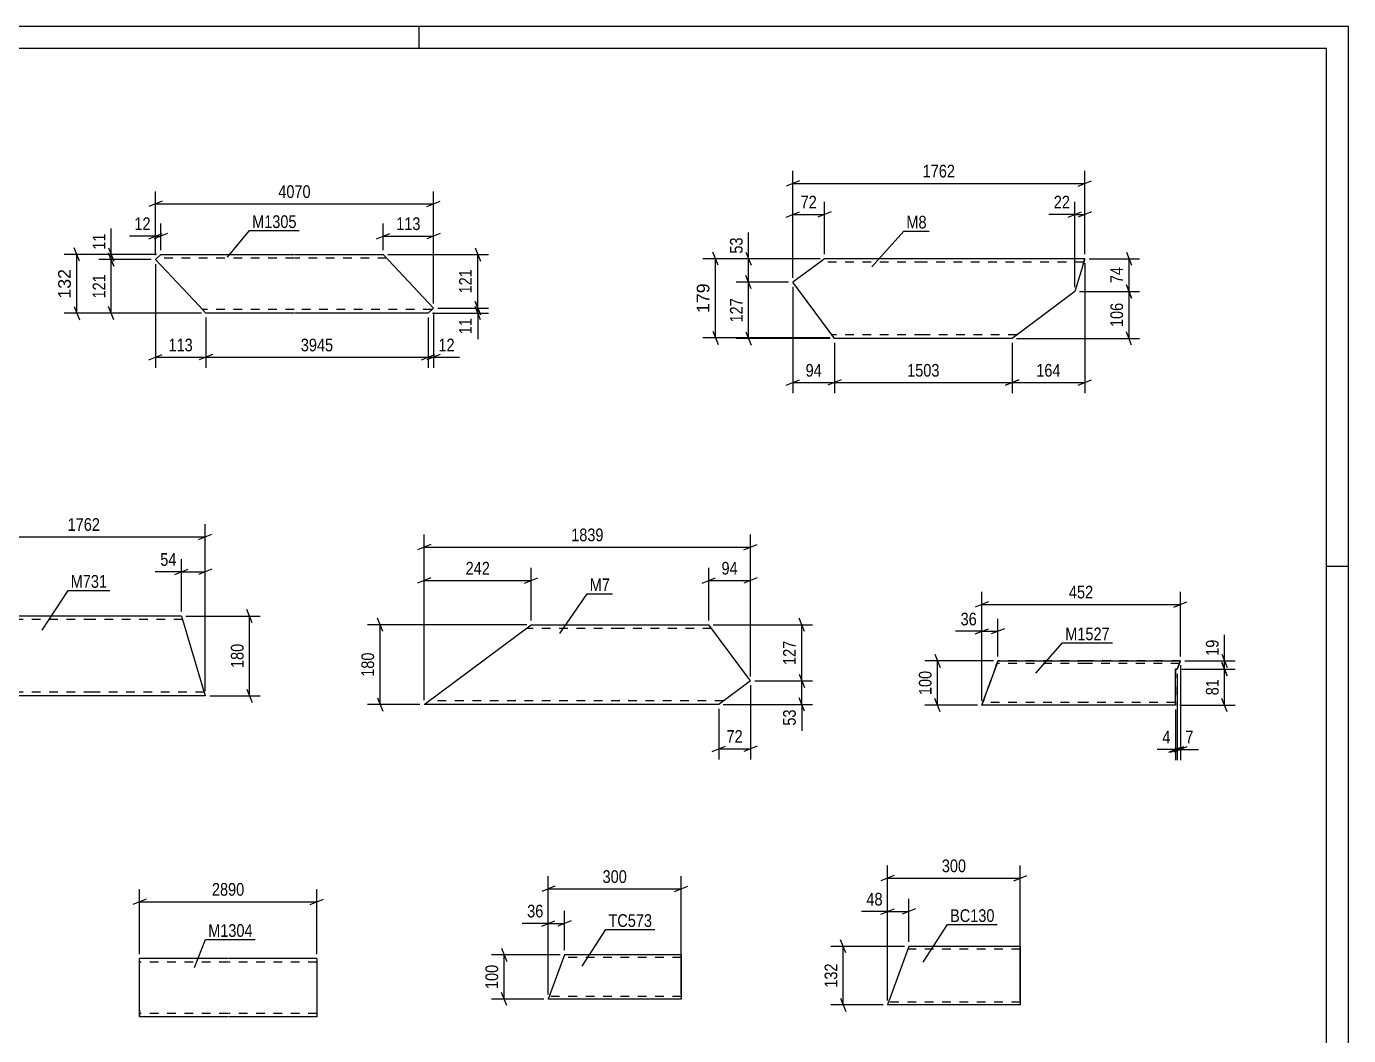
# Model space of a CAD drawing. Header units: millimetres. Extents: x 0 to 594, y 0 to 420.
# Drawn here: x 295.3 to 594, y 192 to 420 of the extents above; entities that cross this region are included whole.
import ezdxf

# ---------------------------------------------------------------- set-up
doc = ezdxf.new("R2010")
doc.units = ezdxf.units.MM
doc.linetypes.add('DXK_LINE_DOT2', pattern=[3.9198, 1.9599, -1.9599])
doc.styles.add('Arial', font='ARIAL.TTF', dxfattribs={"height": 0.2})
doc.styles.add('Arial Narrow', font='ARIALN.TTF', dxfattribs={"height": 0.2})

# ---------------------------------------------------------------- blocks, each defined once
blk = doc.blocks.new('Unknown-348435354-1163')
at = {"color": 5, "linetype": 'Continuous'}
for p, q in [((594, 420), (0, 420)), ((384, 415), (384, 420)), ((594, 0), (594, 420)), ((589, 415), (5, 415)), ((589, 5), (589, 415)), ((594, 298), (589, 298))]:
    blk.add_line(p, q, dxfattribs=at)
blk = doc.blocks.new('Part-348435354-10840 - 10839')
at = {"color": 2, "linetype": 'Continuous'}
for p, q in [((494.64, 212.2), (489.83, 199)), ((519.83, 212.2), (494.64, 212.2)), ((519.83, 212.2), (519.83, 199)), ((519.83, 199), (489.83, 199))]:
    blk.add_line(p, q, dxfattribs=at)
at = {"color": 7, "linetype": 'DXK_LINE_DOT2'}
for p, q in [((519.83, 212.11), (519.83, 212.2)), ((519.83, 211.6), (494.42, 211.6)), ((490.05, 199.6), (490.07, 199.64)), ((519.83, 199.6), (490.05, 199.6)), ((519.83, 199.6), (519.83, 199.64))]:
    blk.add_line(p, q, dxfattribs=at)
blk = doc.blocks.new('Part-348435354-10805 - 10804')
at = {"color": 2, "linetype": 'Continuous'}
for p, q in [((324.43, 367.32), (325.63, 368.46)), ((325.63, 368.46), (355.78, 368.46)), ((355.88, 368.46), (375.88, 368.46)), ((387.23, 356.39), (375.88, 368.46)), ((334.27, 356.86), (324.43, 367.32)), ((335.78, 355.26), (334.27, 356.86)), ((386.03, 355.26), (387.23, 356.39)), ((355.78, 355.26), (335.78, 355.26)), ((386.03, 355.26), (355.88, 355.26))]:
    blk.add_line(p, q, dxfattribs=at)
at = {"color": 7, "linetype": 'DXK_LINE_DOT2'}
for p, q in [((355.78, 367.66), (324.78, 367.66)), ((376.63, 367.66), (355.88, 367.66)), ((335.67, 355.38), (334.27, 356.86)), ((355.78, 356.06), (335.03, 356.06)), ((386.88, 356.06), (355.88, 356.06))]:
    blk.add_line(p, q, dxfattribs=at)
blk = doc.blocks.new('Part-348435354-10778 - 10776')
at = {"color": 2, "linetype": 'Continuous'}
for p, q in [((340.78, 209.45), (320.78, 209.45)), ((320.78, 197.85), (320.78, 209.45)), ((360.88, 209.45), (340.88, 209.45)), ((360.88, 209.45), (360.88, 196.25)), ((320.78, 197.85), (320.78, 196.25)), ((340.78, 196.25), (320.78, 196.25)), ((360.88, 196.25), (340.88, 196.25))]:
    blk.add_line(p, q, dxfattribs=at)
at = {"color": 7, "linetype": 'DXK_LINE_DOT2'}
for p, q in [((340.78, 208.65), (320.78, 208.65)), ((360.88, 208.65), (340.88, 208.65)), ((320.78, 196.37), (320.78, 197.85)), ((320.78, 197.05), (320.78, 197.11)), ((340.78, 197.05), (320.78, 197.05)), ((360.88, 197.05), (340.88, 197.05)), ((360.88, 197.05), (360.88, 197.11))]:
    blk.add_line(p, q, dxfattribs=at)
blk = doc.blocks.new('Part-348435354-10821 - 10820')
at = {"color": 2, "linetype": 'Continuous'}
for p, q in [((280.75, 274.14), (290.18, 286.81)), ((310.18, 286.81), (290.18, 286.81)), ((330.28, 286.81), (310.28, 286.81)), ((330.28, 286.81), (335.67, 268.81)), ((287.92, 268.81), (280.75, 274.14)), ((310.18, 268.81), (287.92, 268.81)), ((335.67, 268.81), (310.28, 268.81))]:
    blk.add_line(p, q, dxfattribs=at)
at = {"color": 7, "linetype": 'DXK_LINE_DOT2'}
for p, q in [((310.18, 286.01), (289.59, 286.01)), ((330.52, 286.01), (310.28, 286.01)), ((286.53, 269.84), (287.92, 268.81)), ((310.18, 269.61), (286.85, 269.61)), ((335.43, 269.61), (310.28, 269.61)), ((335.43, 269.61), (335.41, 269.67))]:
    blk.add_line(p, q, dxfattribs=at)
blk = doc.blocks.new('Part-348435354-10791 - 10790')
at = {"color": 2, "linetype": 'Continuous'}
for p, q in [((475.6, 367.54), (473.45, 365.94)), ((497.86, 367.54), (475.6, 367.54)), ((534.39, 367.54), (497.96, 367.54)), ((534.39, 367.54), (532.17, 360.12)), ((473.45, 365.94), (468.44, 362.21)), ((476.67, 351.14), (468.44, 362.21)), ((532.17, 360.12), (517.96, 349.54)), ((477.86, 349.54), (476.67, 351.14)), ((497.86, 349.54), (477.86, 349.54)), ((517.96, 349.54), (497.96, 349.54))]:
    blk.add_line(p, q, dxfattribs=at)
at = {"color": 7, "linetype": 'DXK_LINE_DOT2'}
for p, q in [((475.6, 367.54), (474.28, 366.56)), ((534.08, 366.51), (534.39, 367.54)), ((497.86, 366.74), (474.53, 366.74)), ((534.15, 366.74), (497.96, 366.74)), ((477.77, 349.67), (476.67, 351.14)), ((497.86, 350.34), (477.27, 350.34)), ((519.04, 350.34), (497.96, 350.34))]:
    blk.add_line(p, q, dxfattribs=at)
blk = doc.blocks.new('Part-348435354-10832 - 10831')
at = {"color": 2, "linetype": 'Continuous'}
for p, q in [((416.82, 210.3), (413.18, 200.3)), ((443.18, 210.3), (416.82, 210.3)), ((443.18, 210.3), (443.18, 200.3)), ((443.18, 200.3), (413.18, 200.3))]:
    blk.add_line(p, q, dxfattribs=at)
at = {"color": 7, "linetype": 'DXK_LINE_DOT2'}
for p, q in [((443.18, 209.7), (416.6, 209.7)), ((443.18, 210.21), (443.18, 210.3)), ((413.4, 200.9), (413.42, 200.94)), ((443.18, 200.9), (413.4, 200.9)), ((443.18, 200.9), (443.18, 200.94))]:
    blk.add_line(p, q, dxfattribs=at)
blk = doc.blocks.new('Part-348435354-10956 - 10955')
at = {"color": 2, "linetype": 'Continuous'}
for p, q in [((385.15, 266.83), (409.33, 284.83)), ((409.33, 284.83), (429.33, 284.83)), ((429.43, 284.83), (449.43, 284.83)), ((458.85, 272.17), (449.43, 284.83)), ((458.85, 272.17), (451.69, 266.83)), ((429.33, 266.83), (385.15, 266.83)), ((451.69, 266.83), (429.43, 266.83))]:
    blk.add_line(p, q, dxfattribs=at)
at = {"color": 7, "linetype": 'DXK_LINE_DOT2'}
for p, q in [((429.33, 284.03), (408.25, 284.03)), ((450.02, 284.03), (429.43, 284.03)), ((429.33, 267.63), (386.22, 267.63)), ((452.76, 267.63), (429.43, 267.63))]:
    blk.add_line(p, q, dxfattribs=at)
blk = doc.blocks.new('Part-348435354-10981 - 10980')
at = {"color": 7, "linetype": 'DXK_LINE_DOT2'}
for p, q in [((514.49, 275.95), (511.36, 267.34)), ((514.41, 275.72), (511.4, 267.47)), ((514.53, 276.05), (511.47, 267.66)), ((514.41, 275.72), (514.48, 275.92)), ((514.48, 275.92), (514.49, 275.95)), ((514.63, 276.34), (514.49, 275.95)), ((514.49, 275.95), (514.53, 276.05)), ((514.53, 276.05), (514.54, 276.09)), ((514.53, 276.05), (514.54, 276.09)), ((534.76, 276.09), (514.54, 276.09)), ((514.73, 276.6), (514.63, 276.34)), ((514.76, 276.69), (514.73, 276.6)), ((534.76, 276.69), (514.76, 276.69)), ((555.99, 276.69), (534.86, 276.69)), ((555.77, 276.09), (534.86, 276.09)), ((555.76, 276.05), (555.3, 274.79)), ((555.72, 275.95), (555.3, 274.79)), ((555.3, 274.79), (555.64, 275.72)), ((555.64, 275.72), (555.71, 275.92)), ((555.71, 275.92), (555.72, 275.95)), ((555.72, 275.95), (555.86, 276.34)), ((555.72, 275.95), (555.76, 276.05)), ((555.76, 276.05), (555.77, 276.09)), ((555.76, 276.05), (555.77, 276.09)), ((555.86, 276.34), (555.96, 276.6)), ((555.96, 276.6), (555.99, 276.69)), ((555.99, 276.69), (555.99, 276.69)), ((554.86, 267.47), (554.86, 274.79)), ((554.86, 274.79), (555.3, 274.79)), ((555.3, 274.79), (554.86, 274.79)), ((554.86, 274.79), (554.86, 267.47)), ((555.3, 274.79), (554.86, 274.79)), ((554.86, 274.79), (554.86, 267.34)), ((554.86, 274.79), (554.86, 274.79)), ((555.3, 274.79), (555.3, 274.79)), ((511.15, 266.78), (511.12, 266.69)), ((511.12, 266.69), (511.12, 266.69)), ((511.25, 267.04), (511.15, 266.78)), ((511.36, 267.34), (511.25, 267.04)), ((511.34, 267.29), (511.4, 267.47)), ((511.34, 267.29), (511.36, 267.34)), ((534.76, 267.29), (511.34, 267.29)), ((511.36, 267.34), (511.47, 267.66)), ((554.86, 267.29), (534.86, 267.29)), ((554.86, 267.29), (554.86, 267.47)), ((554.86, 267.34), (554.86, 267.47)), ((554.86, 267.04), (554.86, 267.34)), ((554.86, 267.29), (554.86, 267.34)), ((554.86, 266.78), (554.86, 267.04)), ((554.86, 266.69), (554.86, 266.78))]:
    blk.add_line(p, q, dxfattribs=at)
at = {"color": 2, "linetype": 'Continuous'}
for p, q in [((514.49, 275.95), (511.39, 267.43)), ((514.49, 275.95), (514.63, 276.34)), ((514.63, 276.34), (514.73, 276.6)), ((514.73, 276.6), (514.76, 276.69)), ((514.76, 276.69), (514.76, 276.69)), ((514.76, 276.69), (534.76, 276.69)), ((534.86, 276.69), (555.99, 276.69)), ((555.3, 274.79), (555.72, 275.95)), ((555.86, 276.34), (555.72, 275.95)), ((555.96, 276.6), (555.86, 276.34)), ((555.99, 276.69), (555.96, 276.6)), ((554.86, 267.43), (554.86, 274.79)), ((554.86, 274.79), (555.3, 274.79)), ((554.86, 274.79), (554.86, 274.79)), ((555.3, 274.79), (555.3, 274.79)), ((511.12, 266.69), (511.15, 266.78)), ((511.12, 266.69), (511.12, 266.69)), ((534.76, 266.69), (511.12, 266.69)), ((511.15, 266.78), (511.25, 267.04)), ((511.25, 267.04), (511.39, 267.43)), ((554.86, 266.69), (534.86, 266.69)), ((554.86, 267.43), (554.86, 267.04)), ((554.86, 267.04), (554.86, 266.78)), ((554.86, 266.78), (554.86, 266.69))]:
    blk.add_line(p, q, dxfattribs=at)
blk = doc.blocks.new('StraightDimension-348435354-11209 - 10839')
at = {"color": 7, "linetype": 'Continuous'}
for p, q in [((489.83, 200), (489.83, 222.92)), ((494.64, 213.2), (494.64, 222.92)), ((488.33, 219.47), (491.33, 220.67)), ((489.83, 220.07), (494.64, 220.07)), ((496.14, 220.67), (493.14, 219.47))]:
    blk.add_line(p, q, dxfattribs=at)
at = {"color": 0}
blk.add_wipeout([(489.31, 220.82), (489.31, 225.02), (484.45, 225.02), (484.45, 220.82)], dxfattribs=at)
at = {"color": 7, "linetype": 'Continuous'}
blk.add_line((489.83, 220.07), (483.93, 220.07), dxfattribs=at)
blk.add_line((489.83, 220.07), (483.93, 220.07), dxfattribs=at)
at = {"color": 3, "style": 'Arial Narrow'}
blk.add_text('48', height=2.863, dxfattribs=at).set_placement((485.05, 221.42))
blk = doc.blocks.new('StraightDimension-348435354-11213 - 10839')
at = {"color": 7, "linetype": 'Continuous'}
for p, q in [((493.64, 212.2), (476.98, 212.2)), ((480.43, 210.7), (479.23, 213.7)), ((479.83, 199), (479.83, 212.2)), ((479.23, 200.5), (480.43, 197.5)), ((488.83, 199), (476.98, 199))]:
    blk.add_line(p, q, dxfattribs=at)
at = {"color": 0}
blk.add_wipeout([(479.08, 208.94), (474.88, 208.94), (474.88, 202.25), (479.08, 202.25)], dxfattribs=at)
at = {"color": 3, "style": 'Arial Narrow'}
blk.add_text('132', height=2.863, rotation=90.0002, dxfattribs=at).set_placement((478.48, 202.85))
blk = doc.blocks.new('StraightDimension-348435354-11219 - 10839')
at = {"color": 7, "linetype": 'Continuous'}
for p, q in [((489.83, 200), (489.83, 230.46)), ((519.83, 200), (519.83, 230.46)), ((491.33, 228.21), (488.33, 227.01)), ((489.83, 227.61), (519.83, 227.61)), ((518.33, 227.01), (521.33, 228.21))]:
    blk.add_line(p, q, dxfattribs=at)
at = {"color": 0}
blk.add_wipeout([(508.18, 228.36), (508.18, 232.56), (501.49, 232.56), (501.49, 228.36)], dxfattribs=at)
at = {"color": 3, "style": 'Arial Narrow'}
blk.add_text('300', height=2.863, dxfattribs=at).set_placement((502.09, 228.96))
blk = doc.blocks.new('StraightDimension-348435354-13310 - 10804')
at = {"color": 7, "linetype": 'Continuous'}
for p, q in [((313.83, 368.82), (315.03, 365.82)), ((323.43, 367.32), (311.58, 367.32)), ((314.43, 355.26), (314.43, 367.32)), ((315.03, 353.76), (313.83, 356.76)), ((334.78, 355.26), (311.58, 355.26))]:
    blk.add_line(p, q, dxfattribs=at)
at = {"color": 0}
blk.add_wipeout([(313.68, 364.63), (309.48, 364.63), (309.48, 357.95), (313.68, 357.95)], dxfattribs=at)
at = {"color": 3, "style": 'Arial Narrow'}
blk.add_text('121', height=2.863, rotation=90.0002, dxfattribs=at).set_placement((313.08, 358.55))
blk = doc.blocks.new('StraightDimension-348435354-13309 - 10804')
at = {"color": 7, "linetype": 'Continuous'}
for p, q in [((324.63, 368.46), (311.58, 368.46)), ((313.83, 369.96), (315.03, 366.96)), ((315.03, 365.82), (313.83, 368.82)), ((314.43, 367.32), (314.43, 368.46)), ((323.43, 367.32), (311.58, 367.32))]:
    blk.add_line(p, q, dxfattribs=at)
at = {"color": 0}
blk.add_wipeout([(313.68, 373.84), (309.48, 373.84), (309.48, 368.98), (313.68, 368.98)], dxfattribs=at)
at = {"color": 7, "linetype": 'Continuous'}
blk.add_line((314.43, 368.46), (314.43, 374.36), dxfattribs=at)
blk.add_line((314.43, 368.46), (314.43, 374.36), dxfattribs=at)
at = {"color": 3, "style": 'Arial Narrow'}
blk.add_text('11', height=2.863, rotation=90.0002, dxfattribs=at).set_placement((313.08, 369.58))
blk = doc.blocks.new('StraightDimension-348435354-11125 - 10804')
at = {"color": 7, "linetype": 'Continuous'}
for p, q in [((324.43, 368.32), (324.43, 382.75)), ((387.23, 357.39), (387.23, 382.75)), ((325.93, 380.5), (322.93, 379.3)), ((324.43, 379.9), (387.23, 379.9)), ((385.73, 379.3), (388.73, 380.5))]:
    blk.add_line(p, q, dxfattribs=at)
at = {"color": 0}
blk.add_wipeout([(360.09, 380.65), (360.09, 384.85), (351.57, 384.85), (351.57, 380.65)], dxfattribs=at)
at = {"color": 3, "style": 'Arial Narrow'}
blk.add_text('4070', height=2.863, dxfattribs=at).set_placement((352.17, 381.25))
blk = doc.blocks.new('StraightDimension-348435354-11101 - 10804')
at = {"color": 7, "linetype": 'Continuous'}
for p, q in [((375.88, 369.46), (375.88, 375.51)), ((387.23, 357.39), (387.23, 375.51)), ((374.38, 372.06), (377.38, 373.26)), ((375.88, 372.66), (387.23, 372.66)), ((388.73, 373.26), (385.73, 372.06))]:
    blk.add_line(p, q, dxfattribs=at)
at = {"color": 0}
blk.add_wipeout([(384.9, 373.41), (384.9, 377.61), (378.21, 377.61), (378.21, 373.41)], dxfattribs=at)
at = {"color": 3, "style": 'Arial Narrow'}
blk.add_text('113', height=2.863, dxfattribs=at).set_placement((378.81, 374.01))
blk = doc.blocks.new('StraightDimension-348435354-11105 - 10804')
at = {"color": 7, "linetype": 'Continuous'}
for p, q in [((324.43, 368.32), (324.43, 375.51)), ((325.63, 369.46), (325.63, 375.51)), ((322.93, 372.06), (325.93, 373.26)), ((327.13, 373.26), (324.13, 372.06)), ((324.43, 372.66), (325.63, 372.66))]:
    blk.add_line(p, q, dxfattribs=at)
at = {"color": 0}
blk.add_wipeout([(323.91, 373.41), (323.91, 377.61), (319.05, 377.61), (319.05, 373.41)], dxfattribs=at)
at = {"color": 7, "linetype": 'Continuous'}
blk.add_line((324.43, 372.66), (318.52, 372.66), dxfattribs=at)
blk.add_line((324.43, 372.66), (318.52, 372.66), dxfattribs=at)
at = {"color": 3, "style": 'Arial Narrow'}
blk.add_text('12', height=2.863, dxfattribs=at).set_placement((319.65, 374.01))
blk = doc.blocks.new('StraightDimension-348435354-13437 - 10804')
at = {"color": 7, "linetype": 'Continuous'}
for p, q in [((335.78, 354.26), (335.78, 342.86)), ((386.03, 354.26), (386.03, 342.86)), ((337.28, 345.86), (334.28, 344.66)), ((335.78, 345.26), (386.03, 345.26)), ((384.53, 344.66), (387.53, 345.86))]:
    blk.add_line(p, q, dxfattribs=at)
at = {"color": 0}
blk.add_wipeout([(365.16, 346.01), (365.16, 350.21), (356.65, 350.21), (356.65, 346.01)], dxfattribs=at)
at = {"color": 3, "style": 'Arial Narrow'}
blk.add_text('3945', height=2.863, dxfattribs=at).set_placement((357.25, 346.61))
blk = doc.blocks.new('StraightDimension-348435354-13373 - 10804')
at = {"color": 7, "linetype": 'Continuous'}
for p, q in [((376.88, 368.46), (399.63, 368.46)), ((396.63, 369.96), (397.83, 366.96)), ((397.23, 356.39), (397.23, 368.46)), ((388.23, 356.39), (399.63, 356.39)), ((397.83, 354.89), (396.63, 357.89))]:
    blk.add_line(p, q, dxfattribs=at)
at = {"color": 0}
blk.add_wipeout([(396.48, 365.76), (392.28, 365.76), (392.28, 359.08), (396.48, 359.08)], dxfattribs=at)
at = {"color": 3, "style": 'Arial Narrow'}
blk.add_text('121', height=2.863, rotation=90.0002, dxfattribs=at).set_placement((395.88, 359.68))
blk = doc.blocks.new('StraightDimension-348435354-13438 - 10804')
at = {"color": 7, "linetype": 'Continuous'}
for p, q in [((324.43, 366.32), (324.43, 342.86)), ((335.78, 354.26), (335.78, 342.86)), ((322.93, 344.66), (325.93, 345.86)), ((324.43, 345.26), (335.78, 345.26)), ((337.28, 345.86), (334.28, 344.66))]:
    blk.add_line(p, q, dxfattribs=at)
at = {"color": 0}
blk.add_wipeout([(333.45, 346.01), (333.45, 350.21), (326.76, 350.21), (326.76, 346.01)], dxfattribs=at)
at = {"color": 3, "style": 'Arial Narrow'}
blk.add_text('113', height=2.863, dxfattribs=at).set_placement((327.36, 346.61))
blk = doc.blocks.new('StraightDimension-348435354-13374 - 10804')
at = {"color": 7, "linetype": 'Continuous'}
for p, q in [((388.23, 356.39), (399.63, 356.39)), ((396.63, 357.89), (397.83, 354.89)), ((397.83, 353.76), (396.63, 356.76)), ((397.23, 355.26), (397.23, 356.39)), ((387.03, 355.26), (399.63, 355.26))]:
    blk.add_line(p, q, dxfattribs=at)
at = {"color": 0}
blk.add_wipeout([(396.48, 354.73), (392.28, 354.73), (392.28, 349.87), (396.48, 349.87)], dxfattribs=at)
at = {"color": 7, "linetype": 'Continuous'}
blk.add_line((397.23, 355.26), (397.23, 349.35), dxfattribs=at)
blk.add_line((397.23, 355.26), (397.23, 349.35), dxfattribs=at)
at = {"color": 3, "style": 'Arial Narrow'}
blk.add_text('11', height=2.863, rotation=90.0002, dxfattribs=at).set_placement((395.88, 350.47))
blk = doc.blocks.new('StraightDimension-348435354-13436 - 10804')
at = {"color": 7, "linetype": 'Continuous'}
for p, q in [((386.03, 354.26), (386.03, 342.86)), ((387.23, 355.39), (387.23, 342.86)), ((384.53, 344.66), (387.53, 345.86)), ((388.73, 345.86), (385.73, 344.66)), ((386.03, 345.26), (387.23, 345.26))]:
    blk.add_line(p, q, dxfattribs=at)
at = {"color": 0}
blk.add_wipeout([(392.61, 346.01), (392.61, 350.21), (387.75, 350.21), (387.75, 346.01)], dxfattribs=at)
at = {"color": 7, "linetype": 'Continuous'}
blk.add_line((387.23, 345.26), (393.14, 345.26), dxfattribs=at)
blk.add_line((387.23, 345.26), (393.14, 345.26), dxfattribs=at)
at = {"color": 3, "style": 'Arial Narrow'}
blk.add_text('12', height=2.863, dxfattribs=at).set_placement((388.35, 346.61))
blk = doc.blocks.new('StraightDimension-348435354-13480 - 10804')
at = {"color": 7, "linetype": 'Continuous'}
for p, q in [((324.63, 368.46), (303.78, 368.46)), ((307.23, 366.96), (306.03, 369.96)), ((306.63, 355.26), (306.63, 368.46)), ((306.03, 356.76), (307.23, 353.76)), ((334.78, 355.26), (303.78, 355.26))]:
    blk.add_line(p, q, dxfattribs=at)
at = {"color": 0}
blk.add_wipeout([(305.88, 365.79), (301.68, 365.79), (301.68, 357.92), (305.88, 357.92)], dxfattribs=at)
at = {"color": 3, "style": 'Arial'}
blk.add_text('132', height=2.865, rotation=90.0002, dxfattribs=at).set_placement((305.28, 358.52))
blk = doc.blocks.new('StraightDimension-348435354-11021 - 10776')
at = {"color": 7, "linetype": 'Continuous'}
for p, q in [((320.78, 210.45), (320.78, 225.14)), ((360.88, 210.45), (360.88, 225.14)), ((322.28, 222.89), (319.28, 221.69)), ((320.78, 222.29), (360.88, 222.29)), ((359.38, 221.69), (362.38, 222.89))]:
    blk.add_line(p, q, dxfattribs=at)
at = {"color": 0}
blk.add_wipeout([(345.09, 223.04), (345.09, 227.24), (336.57, 227.24), (336.57, 223.04)], dxfattribs=at)
at = {"color": 3, "style": 'Arial Narrow'}
blk.add_text('2890', height=2.863, dxfattribs=at).set_placement((337.17, 223.64))
blk = doc.blocks.new('StraightDimension-348435354-11165 - 10820')
at = {"color": 7, "linetype": 'Continuous'}
for p, q in [((330.28, 287.81), (330.28, 299.66)), ((335.67, 269.81), (335.67, 299.66)), ((328.78, 296.21), (331.78, 297.41)), ((330.28, 296.81), (335.67, 296.81)), ((337.17, 297.41), (334.17, 296.21))]:
    blk.add_line(p, q, dxfattribs=at)
at = {"color": 0}
blk.add_wipeout([(329.76, 297.56), (329.76, 301.76), (324.9, 301.76), (324.9, 297.56)], dxfattribs=at)
at = {"color": 7, "linetype": 'Continuous'}
blk.add_line((330.28, 296.81), (324.38, 296.81), dxfattribs=at)
blk.add_line((330.28, 296.81), (324.38, 296.81), dxfattribs=at)
at = {"color": 3, "style": 'Arial Narrow'}
blk.add_text('54', height=2.863, dxfattribs=at).set_placement((325.5, 298.16))
blk = doc.blocks.new('StraightDimension-348435354-11185 - 10820')
at = {"color": 7, "linetype": 'Continuous'}
for p, q in [((331.28, 286.81), (348.07, 286.81)), ((346.27, 285.31), (345.07, 288.31)), ((345.67, 268.81), (345.67, 286.81)), ((345.07, 270.31), (346.27, 267.31)), ((336.67, 268.81), (348.07, 268.81))]:
    blk.add_line(p, q, dxfattribs=at)
at = {"color": 0}
blk.add_wipeout([(344.92, 281.15), (340.72, 281.15), (340.72, 274.47), (344.92, 274.47)], dxfattribs=at)
at = {"color": 3, "style": 'Arial Narrow'}
blk.add_text('180', height=2.863, rotation=90.0002, dxfattribs=at).set_placement((344.32, 275.07))
blk = doc.blocks.new('StraightDimension-348435354-11191 - 10820')
at = {"color": 7, "linetype": 'Continuous'}
for p, q in [((282.25, 305.31), (279.25, 304.11)), ((280.75, 275.14), (280.75, 307.56)), ((334.17, 304.11), (337.17, 305.31)), ((335.67, 269.81), (335.67, 307.56)), ((280.75, 304.71), (335.67, 304.71))]:
    blk.add_line(p, q, dxfattribs=at)
at = {"color": 0}
blk.add_wipeout([(312.47, 305.46), (312.47, 309.66), (303.96, 309.66), (303.96, 305.46)], dxfattribs=at)
at = {"color": 3, "style": 'Arial Narrow'}
blk.add_text('1762', height=2.863, dxfattribs=at).set_placement((304.56, 306.06))
blk = doc.blocks.new('StraightDimension-348435354-11051 - 10790')
at = {"color": 7, "linetype": 'Continuous'}
for p, q in [((535.39, 367.54), (546.79, 367.54)), ((543.79, 369.04), (544.99, 366.04)), ((544.39, 360.12), (544.39, 367.54)), ((544.99, 358.62), (543.79, 361.62)), ((533.17, 360.12), (546.79, 360.12))]:
    blk.add_line(p, q, dxfattribs=at)
at = {"color": 0}
blk.add_wipeout([(543.64, 366.26), (539.44, 366.26), (539.44, 361.4), (543.64, 361.4)], dxfattribs=at)
at = {"color": 3, "style": 'Arial Narrow'}
blk.add_text('74', height=2.863, rotation=90.0002, dxfattribs=at).set_placement((543.04, 362))
blk = doc.blocks.new('StraightDimension-348435354-11043 - 10790')
at = {"color": 7, "linetype": 'Continuous'}
for p, q in [((474.6, 367.54), (455.59, 367.54)), ((457.84, 369.04), (459.04, 366.04)), ((458.44, 362.21), (458.44, 367.54)), ((467.44, 362.21), (455.59, 362.21)), ((459.04, 360.71), (457.84, 363.71))]:
    blk.add_line(p, q, dxfattribs=at)
at = {"color": 0}
blk.add_wipeout([(457.69, 372.93), (453.49, 372.93), (453.49, 368.07), (457.69, 368.07)], dxfattribs=at)
at = {"color": 7, "linetype": 'Continuous'}
blk.add_line((458.44, 367.54), (458.44, 373.45), dxfattribs=at)
blk.add_line((458.44, 367.54), (458.44, 373.45), dxfattribs=at)
at = {"color": 3, "style": 'Arial Narrow'}
blk.add_text('53', height=2.863, rotation=90.0002, dxfattribs=at).set_placement((457.09, 368.67))
blk = doc.blocks.new('StraightDimension-348435354-11035 - 10790')
at = {"color": 7, "linetype": 'Continuous'}
for p, q in [((532.17, 361.12), (532.17, 380.39)), ((534.39, 368.54), (534.39, 380.39)), ((530.67, 376.94), (533.67, 378.14)), ((532.17, 377.54), (534.39, 377.54)), ((535.89, 378.14), (532.89, 376.94))]:
    blk.add_line(p, q, dxfattribs=at)
at = {"color": 0}
blk.add_wipeout([(531.65, 378.29), (531.65, 382.49), (526.79, 382.49), (526.79, 378.29)], dxfattribs=at)
at = {"color": 7, "linetype": 'Continuous'}
blk.add_line((532.17, 377.54), (526.26, 377.54), dxfattribs=at)
blk.add_line((532.17, 377.54), (526.26, 377.54), dxfattribs=at)
at = {"color": 3, "style": 'Arial Narrow'}
blk.add_text('22', height=2.863, dxfattribs=at).set_placement((527.39, 378.89))
blk = doc.blocks.new('StraightDimension-348435354-11052 - 10790')
at = {"color": 7, "linetype": 'Continuous'}
for p, q in [((543.79, 361.62), (544.99, 358.62)), ((533.17, 360.12), (546.79, 360.12)), ((544.39, 349.54), (544.39, 360.12)), ((518.96, 349.54), (546.79, 349.54)), ((544.99, 348.04), (543.79, 351.04))]:
    blk.add_line(p, q, dxfattribs=at)
at = {"color": 0}
blk.add_wipeout([(543.64, 358.18), (539.44, 358.18), (539.44, 351.49), (543.64, 351.49)], dxfattribs=at)
at = {"color": 3, "style": 'Arial Narrow'}
blk.add_text('106', height=2.863, rotation=90.0002, dxfattribs=at).set_placement((543.04, 352.09))
blk = doc.blocks.new('StraightDimension-348435354-11044 - 10790')
at = {"color": 7, "linetype": 'Continuous'}
for p, q in [((467.44, 362.21), (455.59, 362.21)), ((459.04, 360.71), (457.84, 363.71)), ((458.44, 349.54), (458.44, 362.21)), ((476.86, 349.54), (455.59, 349.54)), ((457.84, 351.04), (459.04, 348.04))]:
    blk.add_line(p, q, dxfattribs=at)
at = {"color": 0}
blk.add_wipeout([(457.69, 359.22), (453.49, 359.22), (453.49, 352.53), (457.69, 352.53)], dxfattribs=at)
at = {"color": 3, "style": 'Arial Narrow'}
blk.add_text('127', height=2.863, rotation=90.0002, dxfattribs=at).set_placement((457.09, 353.13))
blk = doc.blocks.new('StraightDimension-348435354-11039 - 10790')
at = {"color": 7, "linetype": 'Continuous'}
for p, q in [((468.44, 363.21), (468.44, 380.39)), ((475.6, 368.54), (475.6, 380.39)), ((466.94, 376.94), (469.94, 378.14)), ((468.44, 377.54), (475.6, 377.54)), ((477.1, 378.14), (474.1, 376.94))]:
    blk.add_line(p, q, dxfattribs=at)
at = {"color": 0}
blk.add_wipeout([(474.45, 378.29), (474.45, 382.49), (469.59, 382.49), (469.59, 378.29)], dxfattribs=at)
at = {"color": 3, "style": 'Arial Narrow'}
blk.add_text('72', height=2.863, dxfattribs=at).set_placement((470.19, 378.89))
blk = doc.blocks.new('StraightDimension-348435354-11059 - 10790')
at = {"color": 7, "linetype": 'Continuous'}
for p, q in [((468.44, 363.21), (468.44, 387.39)), ((534.39, 368.54), (534.39, 387.39)), ((469.94, 385.14), (466.94, 383.94)), ((468.44, 384.54), (534.39, 384.54)), ((532.89, 383.94), (535.89, 385.14))]:
    blk.add_line(p, q, dxfattribs=at)
at = {"color": 0}
blk.add_wipeout([(505.67, 385.29), (505.67, 389.49), (497.16, 389.49), (497.16, 385.29)], dxfattribs=at)
at = {"color": 3, "style": 'Arial Narrow'}
blk.add_text('1762', height=2.863, dxfattribs=at).set_placement((497.76, 385.89))
blk = doc.blocks.new('StraightDimension-348435354-13564 - 10790')
at = {"color": 7, "linetype": 'Continuous'}
for p, q in [((474.6, 367.54), (448.08, 367.54)), ((451.53, 366.04), (450.33, 369.04)), ((450.93, 349.67), (450.93, 367.54)), ((476.77, 349.67), (448.08, 349.67)), ((450.33, 351.17), (451.53, 348.17))]:
    blk.add_line(p, q, dxfattribs=at)
at = {"color": 0}
blk.add_wipeout([(450.18, 362.54), (445.98, 362.54), (445.98, 354.67), (450.18, 354.67)], dxfattribs=at)
at = {"color": 3, "style": 'Arial'}
blk.add_text('179', height=2.865, rotation=90.0002, dxfattribs=at).set_placement((449.58, 355.27))
blk = doc.blocks.new('StraightDimension-348435354-13586 - 10790')
at = {"color": 7, "linetype": 'Continuous'}
for p, q in [((534.39, 366.54), (534.39, 337.14)), ((517.96, 348.54), (517.96, 337.14)), ((519.46, 340.14), (516.46, 338.94)), ((517.96, 339.54), (534.39, 339.54)), ((532.89, 338.94), (535.89, 340.14))]:
    blk.add_line(p, q, dxfattribs=at)
at = {"color": 0}
blk.add_wipeout([(529.52, 340.29), (529.52, 344.49), (522.84, 344.49), (522.84, 340.29)], dxfattribs=at)
at = {"color": 3, "style": 'Arial Narrow'}
blk.add_text('164', height=2.863, dxfattribs=at).set_placement((523.44, 340.89))
blk = doc.blocks.new('StraightDimension-348435354-13587 - 10790')
at = {"color": 7, "linetype": 'Continuous'}
for p, q in [((477.86, 348.54), (477.86, 337.14)), ((517.96, 348.54), (517.96, 337.14)), ((479.36, 340.14), (476.36, 338.94)), ((477.86, 339.54), (517.96, 339.54)), ((516.46, 338.94), (519.46, 340.14))]:
    blk.add_line(p, q, dxfattribs=at)
at = {"color": 0}
blk.add_wipeout([(502.17, 340.29), (502.17, 344.49), (493.66, 344.49), (493.66, 340.29)], dxfattribs=at)
at = {"color": 3, "style": 'Arial Narrow'}
blk.add_text('1503', height=2.863, dxfattribs=at).set_placement((494.26, 340.89))
blk = doc.blocks.new('StraightDimension-348435354-13588 - 10790')
at = {"color": 7, "linetype": 'Continuous'}
for p, q in [((468.44, 361.21), (468.44, 337.14)), ((477.86, 348.54), (477.86, 337.14)), ((466.94, 338.94), (469.94, 340.14)), ((468.44, 339.54), (477.86, 339.54)), ((479.36, 340.14), (476.36, 338.94))]:
    blk.add_line(p, q, dxfattribs=at)
at = {"color": 0}
blk.add_wipeout([(475.58, 340.29), (475.58, 344.49), (470.72, 344.49), (470.72, 340.29)], dxfattribs=at)
at = {"color": 3, "style": 'Arial Narrow'}
blk.add_text('94', height=2.863, dxfattribs=at).set_placement((471.32, 340.89))
blk = doc.blocks.new('StraightDimension-348435354-11199 - 10831')
at = {"color": 7, "linetype": 'Continuous'}
for p, q in [((415.82, 210.3), (400.33, 210.3)), ((402.58, 211.8), (403.78, 208.8)), ((403.18, 200.3), (403.18, 210.3)), ((412.18, 200.3), (400.33, 200.3)), ((403.78, 198.8), (402.58, 201.8))]:
    blk.add_line(p, q, dxfattribs=at)
at = {"color": 0}
blk.add_wipeout([(402.43, 208.64), (398.23, 208.64), (398.23, 201.95), (402.43, 201.95)], dxfattribs=at)
at = {"color": 3, "style": 'Arial Narrow'}
blk.add_text('100', height=2.863, rotation=90.0002, dxfattribs=at).set_placement((401.83, 202.55))
blk = doc.blocks.new('StraightDimension-348435354-11205 - 10831')
at = {"color": 7, "linetype": 'Continuous'}
for p, q in [((413.18, 201.3), (413.18, 228.02)), ((443.18, 201.3), (443.18, 228.02)), ((414.68, 225.77), (411.68, 224.57)), ((413.18, 225.17), (443.18, 225.17)), ((441.68, 224.57), (444.68, 225.77))]:
    blk.add_line(p, q, dxfattribs=at)
at = {"color": 0}
blk.add_wipeout([(431.52, 225.92), (431.52, 230.12), (424.84, 230.12), (424.84, 225.92)], dxfattribs=at)
at = {"color": 3, "style": 'Arial Narrow'}
blk.add_text('300', height=2.863, dxfattribs=at).set_placement((425.44, 226.52))
blk = doc.blocks.new('StraightDimension-348435354-11195 - 10831')
at = {"color": 7, "linetype": 'Continuous'}
for p, q in [((413.18, 201.3), (413.18, 220.24)), ((416.82, 211.3), (416.82, 220.24)), ((411.68, 216.79), (414.68, 217.99)), ((413.18, 217.39), (416.82, 217.39)), ((418.32, 217.99), (415.32, 216.79))]:
    blk.add_line(p, q, dxfattribs=at)
at = {"color": 0}
blk.add_wipeout([(412.66, 218.14), (412.66, 222.34), (407.8, 222.34), (407.8, 218.14)], dxfattribs=at)
at = {"color": 7, "linetype": 'Continuous'}
blk.add_line((413.18, 217.39), (407.27, 217.39), dxfattribs=at)
blk.add_line((413.18, 217.39), (407.27, 217.39), dxfattribs=at)
at = {"color": 3, "style": 'Arial Narrow'}
blk.add_text('36', height=2.863, dxfattribs=at).set_placement((408.4, 218.74))
blk = doc.blocks.new('StraightDimension-348435354-11371 - 10955')
at = {"color": 7, "linetype": 'Continuous'}
for p, q in [((458.85, 271.17), (458.85, 254.43)), ((451.69, 265.83), (451.69, 254.43)), ((450.19, 256.23), (453.19, 257.43)), ((460.35, 257.43), (457.35, 256.23)), ((451.69, 256.83), (458.85, 256.83))]:
    blk.add_line(p, q, dxfattribs=at)
at = {"color": 0}
blk.add_wipeout([(457.7, 257.58), (457.7, 261.78), (452.84, 261.78), (452.84, 257.58)], dxfattribs=at)
at = {"color": 3, "style": 'Arial Narrow'}
blk.add_text('72', height=2.863, dxfattribs=at).set_placement((453.44, 258.18))
blk = doc.blocks.new('StraightDimension-348435354-11363 - 10955')
at = {"color": 7, "linetype": 'Continuous'}
for p, q in [((449.43, 285.83), (449.43, 297.68)), ((458.85, 273.17), (458.85, 297.68)), ((447.93, 294.23), (450.93, 295.43)), ((449.43, 294.83), (458.85, 294.83)), ((460.35, 295.43), (457.35, 294.23))]:
    blk.add_line(p, q, dxfattribs=at)
at = {"color": 0}
blk.add_wipeout([(456.57, 295.58), (456.57, 299.78), (451.71, 299.78), (451.71, 295.58)], dxfattribs=at)
at = {"color": 3, "style": 'Arial Narrow'}
blk.add_text('94', height=2.863, dxfattribs=at).set_placement((452.31, 296.18))
blk = doc.blocks.new('StraightDimension-348435354-11383 - 10955')
at = {"color": 7, "linetype": 'Continuous'}
for p, q in [((408.33, 284.83), (372.3, 284.83)), ((375.75, 283.33), (374.55, 286.33)), ((375.15, 266.83), (375.15, 284.83)), ((384.15, 266.83), (372.3, 266.83)), ((374.55, 268.33), (375.75, 265.33))]:
    blk.add_line(p, q, dxfattribs=at)
at = {"color": 0}
blk.add_wipeout([(374.4, 279.17), (370.2, 279.17), (370.2, 272.49), (374.4, 272.49)], dxfattribs=at)
at = {"color": 3, "style": 'Arial Narrow'}
blk.add_text('180', height=2.863, rotation=90.0002, dxfattribs=at).set_placement((373.8, 273.09))
blk = doc.blocks.new('StraightDimension-348435354-11375 - 10955')
at = {"color": 7, "linetype": 'Continuous'}
for p, q in [((450.43, 284.83), (472.84, 284.83)), ((471.04, 283.33), (469.84, 286.33)), ((470.44, 272.17), (470.44, 284.83)), ((459.85, 272.17), (472.84, 272.17)), ((469.84, 273.67), (471.04, 270.67))]:
    blk.add_line(p, q, dxfattribs=at)
at = {"color": 0}
blk.add_wipeout([(469.69, 281.84), (465.49, 281.84), (465.49, 275.15), (469.69, 275.15)], dxfattribs=at)
at = {"color": 3, "style": 'Arial Narrow'}
blk.add_text('127', height=2.863, rotation=90.0002, dxfattribs=at).set_placement((469.09, 275.75))
blk = doc.blocks.new('StraightDimension-348435354-11367 - 10955')
at = {"color": 7, "linetype": 'Continuous'}
for p, q in [((385.15, 267.83), (385.15, 297.68)), ((409.33, 285.83), (409.33, 297.68)), ((386.65, 295.43), (383.65, 294.23)), ((385.15, 294.83), (409.33, 294.83)), ((407.83, 294.23), (410.83, 295.43))]:
    blk.add_line(p, q, dxfattribs=at)
at = {"color": 0}
blk.add_wipeout([(400.58, 295.58), (400.58, 299.78), (393.9, 299.78), (393.9, 295.58)], dxfattribs=at)
at = {"color": 3, "style": 'Arial Narrow'}
blk.add_text('242', height=2.863, dxfattribs=at).set_placement((394.5, 296.18))
blk = doc.blocks.new('StraightDimension-348435354-11376 - 10955')
at = {"color": 7, "linetype": 'Continuous'}
for p, q in [((459.85, 272.17), (472.84, 272.17)), ((469.84, 273.67), (471.04, 270.67)), ((470.44, 266.83), (470.44, 272.17)), ((452.69, 266.83), (472.84, 266.83)), ((471.04, 265.33), (469.84, 268.33))]:
    blk.add_line(p, q, dxfattribs=at)
at = {"color": 0}
blk.add_wipeout([(469.69, 266.3), (465.49, 266.3), (465.49, 261.45), (469.69, 261.45)], dxfattribs=at)
at = {"color": 7, "linetype": 'Continuous'}
blk.add_line((470.44, 266.83), (470.44, 260.92), dxfattribs=at)
blk.add_line((470.44, 266.83), (470.44, 260.92), dxfattribs=at)
at = {"color": 3, "style": 'Arial Narrow'}
blk.add_text('53', height=2.863, rotation=90.0002, dxfattribs=at).set_placement((469.09, 262.05))
blk = doc.blocks.new('StraightDimension-348435354-11389 - 10955')
at = {"color": 7, "linetype": 'Continuous'}
for p, q in [((385.15, 267.83), (385.15, 305.22)), ((458.85, 273.17), (458.85, 305.22)), ((386.65, 302.97), (383.65, 301.77)), ((385.15, 302.37), (458.85, 302.37)), ((457.35, 301.77), (460.35, 302.97))]:
    blk.add_line(p, q, dxfattribs=at)
at = {"color": 0}
blk.add_wipeout([(426.26, 303.12), (426.26, 307.32), (417.75, 307.32), (417.75, 303.12)], dxfattribs=at)
at = {"color": 3, "style": 'Arial Narrow'}
blk.add_text('1839', height=2.863, dxfattribs=at).set_placement((418.35, 303.72))
blk = doc.blocks.new('StraightDimension-348435354-11418 - 10980')
at = {"color": 7, "linetype": 'Continuous'}
for p, q in [((500.52, 278.19), (501.72, 275.19)), ((513.76, 276.69), (498.27, 276.69)), ((501.12, 266.69), (501.12, 276.69)), ((510.12, 266.69), (498.27, 266.69)), ((501.72, 265.19), (500.52, 268.19))]:
    blk.add_line(p, q, dxfattribs=at)
at = {"color": 0}
blk.add_wipeout([(500.37, 275.03), (496.17, 275.03), (496.17, 268.35), (500.37, 268.35)], dxfattribs=at)
at = {"color": 3, "style": 'Arial Narrow'}
blk.add_text('100', height=2.863, rotation=90.0002, dxfattribs=at).set_placement((499.77, 268.95))
blk = doc.blocks.new('StraightDimension-348435354-14226 - 10980')
at = {"color": 7, "linetype": 'Continuous'}
for p, q in [((565.39, 276.29), (566.59, 273.29)), ((556.3, 274.79), (568.39, 274.79)), ((565.99, 266.69), (565.99, 274.79)), ((555.86, 266.69), (568.39, 266.69)), ((566.59, 265.19), (565.39, 268.19))]:
    blk.add_line(p, q, dxfattribs=at)
at = {"color": 0}
blk.add_wipeout([(565.24, 273.17), (561.04, 273.17), (561.04, 268.31), (565.24, 268.31)], dxfattribs=at)
at = {"color": 3, "style": 'Arial Narrow'}
blk.add_text('81', height=2.863, rotation=90.0002, dxfattribs=at).set_placement((564.64, 268.91))
blk = doc.blocks.new('StraightDimension-348435354-14225 - 10980')
at = {"color": 7, "linetype": 'Continuous'}
for p, q in [((565.39, 278.19), (566.59, 275.19)), ((556.99, 276.69), (568.39, 276.69)), ((566.59, 273.29), (565.39, 276.29)), ((565.99, 274.79), (565.99, 276.69)), ((556.3, 274.79), (568.39, 274.79))]:
    blk.add_line(p, q, dxfattribs=at)
at = {"color": 0}
blk.add_wipeout([(565.24, 282.07), (561.04, 282.07), (561.04, 277.22), (565.24, 277.22)], dxfattribs=at)
at = {"color": 7, "linetype": 'Continuous'}
blk.add_line((565.99, 276.69), (565.99, 282.6), dxfattribs=at)
blk.add_line((565.99, 276.69), (565.99, 282.6), dxfattribs=at)
at = {"color": 3, "style": 'Arial Narrow'}
blk.add_text('19', height=2.863, rotation=90.0002, dxfattribs=at).set_placement((564.64, 277.82))
blk = doc.blocks.new('StraightDimension-348435354-11424 - 10980')
at = {"color": 7, "linetype": 'Continuous'}
for p, q in [((509.62, 282.76), (512.62, 283.96)), ((511.12, 267.69), (511.12, 286.21)), ((516.26, 283.96), (513.26, 282.76)), ((514.76, 277.69), (514.76, 286.21)), ((511.12, 283.36), (514.76, 283.36))]:
    blk.add_line(p, q, dxfattribs=at)
at = {"color": 0}
blk.add_wipeout([(510.6, 284.11), (510.6, 288.31), (505.74, 288.31), (505.74, 284.11)], dxfattribs=at)
at = {"color": 7, "linetype": 'Continuous'}
blk.add_line((511.12, 283.36), (505.22, 283.36), dxfattribs=at)
blk.add_line((511.12, 283.36), (505.22, 283.36), dxfattribs=at)
at = {"color": 3, "style": 'Arial Narrow'}
blk.add_text('36', height=2.863, dxfattribs=at).set_placement((506.34, 284.71))
blk = doc.blocks.new('StraightDimension-348435354-14293 - 10980')
at = {"color": 7, "linetype": 'Continuous'}
for p, q in [((555.99, 275.69), (555.99, 254.29)), ((555.3, 273.79), (555.3, 254.29)), ((553.8, 256.09), (556.8, 257.29)), ((557.49, 257.29), (554.49, 256.09)), ((555.3, 256.69), (555.99, 256.69))]:
    blk.add_line(p, q, dxfattribs=at)
at = {"color": 0}
blk.add_wipeout([(559.54, 257.44), (559.54, 261.64), (556.52, 261.64), (556.52, 257.44)], dxfattribs=at)
at = {"color": 7, "linetype": 'Continuous'}
blk.add_line((555.99, 256.69), (560.07, 256.69), dxfattribs=at)
blk.add_line((555.99, 256.69), (560.07, 256.69), dxfattribs=at)
at = {"color": 3, "style": 'Arial Narrow'}
blk.add_text('7', height=2.86, dxfattribs=at).set_placement((557.12, 258.04))
blk = doc.blocks.new('StraightDimension-348435354-11444 - 10980')
at = {"color": 7, "linetype": 'Continuous'}
for p, q in [((512.62, 290.05), (509.62, 288.85)), ((511.12, 267.69), (511.12, 292.3)), ((554.49, 288.85), (557.49, 290.05)), ((555.99, 277.69), (555.99, 292.3)), ((511.12, 289.45), (555.99, 289.45))]:
    blk.add_line(p, q, dxfattribs=at)
at = {"color": 0}
blk.add_wipeout([(536.9, 290.2), (536.9, 294.4), (530.21, 294.4), (530.21, 290.2)], dxfattribs=at)
at = {"color": 3, "style": 'Arial Narrow'}
blk.add_text('452', height=2.863, dxfattribs=at).set_placement((530.81, 290.8))
blk = doc.blocks.new('StraightDimension-348435354-14294 - 10980')
at = {"color": 7, "linetype": 'Continuous'}
for p, q in [((555.3, 273.79), (555.3, 254.29)), ((554.86, 265.69), (554.86, 254.29)), ((553.36, 256.09), (556.36, 257.29)), ((556.8, 257.29), (553.8, 256.09)), ((554.86, 256.69), (555.3, 256.69))]:
    blk.add_line(p, q, dxfattribs=at)
at = {"color": 0}
blk.add_wipeout([(554.34, 257.44), (554.34, 261.64), (551.31, 261.64), (551.31, 257.44)], dxfattribs=at)
at = {"color": 7, "linetype": 'Continuous'}
blk.add_line((554.86, 256.69), (550.78, 256.69), dxfattribs=at)
blk.add_line((554.86, 256.69), (550.78, 256.69), dxfattribs=at)
at = {"color": 3, "style": 'Arial Narrow'}
blk.add_text('4', height=2.86, dxfattribs=at).set_placement((551.91, 258.04))
blk = doc.blocks.new('Mark-348435354-11507 - 10839')
at = {"color": 0}
blk.add_wipeout([(514.01, 217.71), (514.01, 220.71), (503.96, 220.71), (503.96, 217.71)], dxfattribs=at)
blk.add_wipeout([(514.01, 217.71), (514.01, 220.71), (503.96, 220.71), (503.96, 217.71)], dxfattribs=at)
at = {"color": 30, "linetype": 'Continuous'}
for p, q in [((497.91, 208.63), (503.36, 217.11)), ((503.36, 217.11), (514.61, 217.11))]:
    blk.add_line(p, q, dxfattribs=at)
at = {"color": 3, "style": 'Arial Narrow'}
blk.add_text('BC130', height=2.863, dxfattribs=at).set_placement((503.96, 217.71))
blk = doc.blocks.new('Mark-348435354-11495 - 10804')
at = {"color": 0}
blk.add_wipeout([(356.3, 374.47), (356.3, 377.47), (346.25, 377.47), (346.25, 374.47)], dxfattribs=at)
blk.add_wipeout([(356.3, 374.47), (356.3, 377.47), (346.25, 377.47), (346.25, 374.47)], dxfattribs=at)
at = {"color": 30, "linetype": 'Continuous'}
for p, q in [((340.66, 367.89), (345.65, 373.87)), ((345.65, 373.87), (356.9, 373.87))]:
    blk.add_line(p, q, dxfattribs=at)
at = {"color": 3, "style": 'Arial Narrow'}
blk.add_text('M1305', height=2.863, dxfattribs=at).set_placement((346.25, 374.47))
blk = doc.blocks.new('Mark-348435354-11486 - 10776')
at = {"color": 0}
blk.add_wipeout([(346.37, 214.34), (346.37, 217.34), (336.32, 217.34), (336.32, 214.34)], dxfattribs=at)
blk.add_wipeout([(346.37, 214.34), (346.37, 217.34), (336.32, 217.34), (336.32, 214.34)], dxfattribs=at)
at = {"color": 30, "linetype": 'Continuous'}
for p, q in [((333.2, 207.41), (335.72, 213.74)), ((335.72, 213.74), (346.97, 213.74))]:
    blk.add_line(p, q, dxfattribs=at)
at = {"color": 3, "style": 'Arial Narrow'}
blk.add_text('M1304', height=2.863, dxfattribs=at).set_placement((336.32, 214.34))
blk = doc.blocks.new('Mark-348435354-11501 - 10820')
at = {"color": 0}
blk.add_wipeout([(313.48, 293.21), (313.48, 296.21), (305.26, 296.21), (305.26, 293.21)], dxfattribs=at)
blk.add_wipeout([(313.48, 293.21), (313.48, 296.21), (305.26, 296.21), (305.26, 293.21)], dxfattribs=at)
at = {"color": 30, "linetype": 'Continuous'}
for p, q in [((298.83, 283.59), (304.66, 292.61)), ((304.66, 292.61), (314.08, 292.61))]:
    blk.add_line(p, q, dxfattribs=at)
at = {"color": 3, "style": 'Arial Narrow'}
blk.add_text('M731', height=2.863, dxfattribs=at).set_placement((305.26, 293.21))
blk = doc.blocks.new('Mark-348435354-11489 - 10790')
at = {"color": 0}
blk.add_wipeout([(498.66, 374.36), (498.66, 377.36), (494.09, 377.36), (494.09, 374.36)], dxfattribs=at)
blk.add_wipeout([(498.66, 374.36), (498.66, 377.36), (494.09, 377.36), (494.09, 374.36)], dxfattribs=at)
at = {"color": 30, "linetype": 'Continuous'}
for p, q in [((486.28, 365.69), (493.49, 373.76)), ((493.49, 373.76), (499.26, 373.76))]:
    blk.add_line(p, q, dxfattribs=at)
at = {"color": 3, "style": 'Arial Narrow'}
blk.add_text('M8', height=2.863, dxfattribs=at).set_placement((494.09, 374.36))
blk = doc.blocks.new('Mark-348435354-11504 - 10831')
at = {"color": 0}
blk.add_wipeout([(436.63, 216.6), (436.63, 219.6), (426.76, 219.6), (426.76, 216.6)], dxfattribs=at)
blk.add_wipeout([(436.63, 216.6), (436.63, 219.6), (426.76, 219.6), (426.76, 216.6)], dxfattribs=at)
at = {"color": 30, "linetype": 'Continuous'}
for p, q in [((420.8, 207.74), (426.16, 216)), ((426.16, 216), (437.23, 216))]:
    blk.add_line(p, q, dxfattribs=at)
at = {"color": 3, "style": 'Arial Narrow'}
blk.add_text('TC573', height=2.863, dxfattribs=at).set_placement((426.76, 216.6))
blk = doc.blocks.new('Mark-348435354-11531 - 10955')
at = {"color": 0}
blk.add_wipeout([(427.11, 292.44), (427.11, 295.44), (422.54, 295.44), (422.54, 292.44)], dxfattribs=at)
blk.add_wipeout([(427.11, 292.44), (427.11, 295.44), (422.54, 295.44), (422.54, 292.44)], dxfattribs=at)
at = {"color": 30, "linetype": 'Continuous'}
for p, q in [((415.81, 282.9), (421.94, 291.84)), ((421.94, 291.84), (427.71, 291.84))]:
    blk.add_line(p, q, dxfattribs=at)
at = {"color": 3, "style": 'Arial Narrow'}
blk.add_text('M7', height=2.863, dxfattribs=at).set_placement((422.54, 292.44))
blk = doc.blocks.new('Mark-348435354-11540 - 10980')
at = {"color": 0}
blk.add_wipeout([(540.03, 281.34), (540.03, 284.34), (529.98, 284.34), (529.98, 281.34)], dxfattribs=at)
blk.add_wipeout([(540.03, 281.34), (540.03, 284.34), (529.98, 284.34), (529.98, 281.34)], dxfattribs=at)
at = {"color": 30, "linetype": 'Continuous'}
for p, q in [((523.36, 273.93), (529.38, 280.74)), ((529.38, 280.74), (540.63, 280.74))]:
    blk.add_line(p, q, dxfattribs=at)
at = {"color": 3, "style": 'Arial Narrow'}
blk.add_text('M1527', height=2.863, dxfattribs=at).set_placement((529.98, 281.34))

msp = doc.modelspace()

# ---------------------------------------------------------------- block references
for name in ['Unknown-348435354-1163', 'Part-348435354-10805 - 10804', 'Part-348435354-10791 - 10790', 'Part-348435354-10821 - 10820', 'Part-348435354-10956 - 10955', 'Part-348435354-10981 - 10980', 'Part-348435354-10840 - 10839', 'Part-348435354-10778 - 10776', 'Part-348435354-10832 - 10831']:
    msp.add_blockref(name, (0, 0))

# ---------------------------------------------------------------- next in the draw order: block references
for name in ['StraightDimension-348435354-11043 - 10790', 'StraightDimension-348435354-13310 - 10804', 'StraightDimension-348435354-11051 - 10790', 'StraightDimension-348435354-11165 - 10820', 'StraightDimension-348435354-11363 - 10955', 'StraightDimension-348435354-11383 - 10955', 'StraightDimension-348435354-11418 - 10980', 'StraightDimension-348435354-14226 - 10980', 'StraightDimension-348435354-11371 - 10955', 'StraightDimension-348435354-11021 - 10776', 'StraightDimension-348435354-11209 - 10839', 'StraightDimension-348435354-11199 - 10831']:
    msp.add_blockref(name, (0, 0))

# ---------------------------------------------------------------- next in the draw order: block references
for name in ['StraightDimension-348435354-11035 - 10790', 'StraightDimension-348435354-13309 - 10804', 'StraightDimension-348435354-11044 - 10790', 'StraightDimension-348435354-13437 - 10804', 'StraightDimension-348435354-11367 - 10955', 'StraightDimension-348435354-11185 - 10820', 'StraightDimension-348435354-11424 - 10980', 'StraightDimension-348435354-11375 - 10955', 'StraightDimension-348435354-14225 - 10980', 'StraightDimension-348435354-11205 - 10831', 'Mark-348435354-11486 - 10776', 'StraightDimension-348435354-11213 - 10839']:
    msp.add_blockref(name, (0, 0))

# ---------------------------------------------------------------- next in the draw order: block references
for name in ['StraightDimension-348435354-11125 - 10804', 'StraightDimension-348435354-11039 - 10790', 'StraightDimension-348435354-11052 - 10790', 'StraightDimension-348435354-11191 - 10820', 'StraightDimension-348435354-14293 - 10980', 'StraightDimension-348435354-11376 - 10955', 'StraightDimension-348435354-11219 - 10839', 'StraightDimension-348435354-11195 - 10831', 'Mark-348435354-11504 - 10831']:
    msp.add_blockref(name, (0, 0))

# ---------------------------------------------------------------- next in the draw order: block references
for name in ['StraightDimension-348435354-11059 - 10790', 'StraightDimension-348435354-11105 - 10804', 'Mark-348435354-11495 - 10804', 'StraightDimension-348435354-11101 - 10804', 'StraightDimension-348435354-13438 - 10804', 'StraightDimension-348435354-11389 - 10955', 'Mark-348435354-11501 - 10820', 'StraightDimension-348435354-11444 - 10980', 'Mark-348435354-11507 - 10839']:
    msp.add_blockref(name, (0, 0))

# ---------------------------------------------------------------- next in the draw order: block references
for name in ['Mark-348435354-11489 - 10790', 'StraightDimension-348435354-13480 - 10804', 'StraightDimension-348435354-13373 - 10804', 'StraightDimension-348435354-13564 - 10790', 'StraightDimension-348435354-13586 - 10790', 'Mark-348435354-11531 - 10955', 'Mark-348435354-11540 - 10980', 'StraightDimension-348435354-14294 - 10980']:
    msp.add_blockref(name, (0, 0))

# ---------------------------------------------------------------- next in the draw order: block references
for name in ['StraightDimension-348435354-13374 - 10804', 'StraightDimension-348435354-13587 - 10790']:
    msp.add_blockref(name, (0, 0))

# ---------------------------------------------------------------- next in the draw order: block references
for name in ['StraightDimension-348435354-13588 - 10790', 'StraightDimension-348435354-13436 - 10804']:
    msp.add_blockref(name, (0, 0))

doc.saveas('drawing.dxf')
